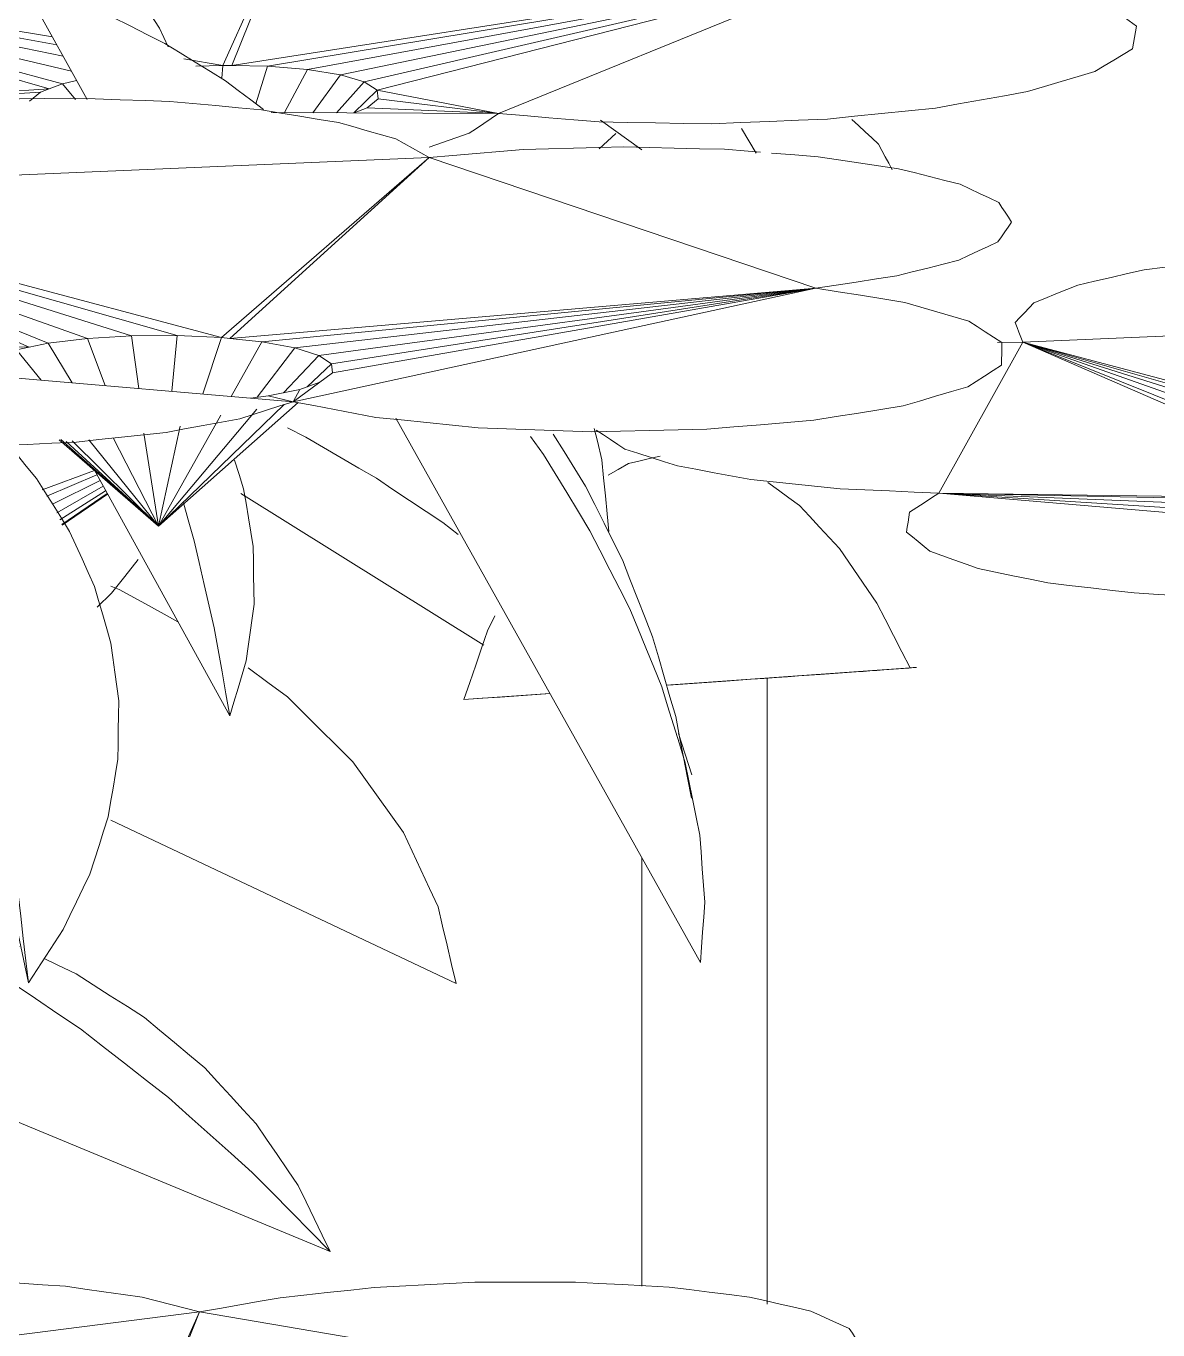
# Model space of a CAD drawing. Header units: metres. Extents: x 10.2 to 20.8, y -0.2 to 6.6.
# Drawn here: x 15.1026 to 15.1568, y 2.4695 to 2.5319 of the extents above; entities that cross this region are included whole.
import ezdxf

# ---------------------------------------------------------------- set-up
doc = ezdxf.new("R2010")
doc.units = ezdxf.units.M
for name, color, linetype, lineweight in [('Importações nas famílias', 250, 'Continuous', 5), ('Luminárias', 7, 'Continuous', 5), ('Vegetação', 7, 'Continuous', 5)]:
    doc.layers.add(name, color=color, linetype=linetype, lineweight=lineweight)

# ---------------------------------------------------------------- blocks, each defined once
blk = doc.blocks.new('Planta_pergolado_12200 - plantas pergolado_skp_Component_12-V4773-Corte 3')
at = {"layer": 'Importações nas famílias'}
blk.add_line((15.130094, 2.52742), (15.132075, 2.525995), dxfattribs=at)
at = {"layer": 'Importações nas famílias', "flags": 128}
for points in [[(15.143422, 2.526279), (15.143102, 2.526574), (15.142782, 2.526869), (15.142462, 2.527164), (15.142142, 2.527459)], [(15.136851, 2.527024), (15.137199, 2.526435), (15.137548, 2.525845)], [(15.144062, 2.525049), (15.143902, 2.525357), (15.143742, 2.525664), (15.143582, 2.525972), (15.143422, 2.526279)]]:
    blk.add_lwpolyline(points, dxfattribs=at)
blk = doc.blocks.new('Planta_pergolado_12200 - plantas pergolado_skp_Component_12-V4775-Corte 3')
at = {"layer": 'Importações nas famílias'}
for p, q in [((15.115092, 2.512677), (15.115974, 2.51223)), ((15.112853, 2.509532), (15.124509, 2.502269)), ((15.122537, 2.508141), (15.123277, 2.507577))]:
    blk.add_line(p, q, dxfattribs=at)
at = {"layer": 'Importações nas famílias', "flags": 128}
for points in [[(15.115974, 2.51223), (15.116819, 2.511738), (15.117663, 2.511246), (15.118507, 2.510755), (15.119351, 2.510263)], [(15.119351, 2.510263), (15.120147, 2.509732), (15.120944, 2.509202), (15.12174, 2.508671), (15.122537, 2.508141)], [(15.134471, 2.496062), (15.134148, 2.497049), (15.133825, 2.498036)]]:
    blk.add_lwpolyline(points, dxfattribs=at)
blk = doc.blocks.new('Planta_pergolado_12200 - plantas pergolado_skp_Component_12-V4777-Corte 3')
at = {"layer": 'Importações nas famílias'}
for p, q in [((15.125033, 2.503666), (15.124683, 2.502956)), ((15.133239, 2.50035), (15.144926, 2.501181)), ((15.123539, 2.49966), (15.127672, 2.499954)), ((15.127039, 2.499907), (15.127674, 2.499952))]:
    blk.add_line(p, q, dxfattribs=at)
at = {"layer": 'Importações nas famílias', "flags": 128}
for points in [[(15.132951, 2.511323), (15.132443, 2.511205), (15.131936, 2.511086), (15.131429, 2.510968)], [(15.131429, 2.510968), (15.130945, 2.510688), (15.130461, 2.510408)], [(15.13963, 2.50896), (15.139124, 2.509326), (15.138619, 2.509693), (15.138113, 2.510059)], [(15.141553, 2.506896), (15.141072, 2.507412), (15.140591, 2.507928), (15.14011, 2.508444), (15.13963, 2.50896)], [(15.143332, 2.504282), (15.142888, 2.504936), (15.142443, 2.505589), (15.141998, 2.506242), (15.141553, 2.506896)], [(15.144926, 2.501181), (15.144528, 2.501956), (15.144129, 2.502732), (15.143731, 2.503507), (15.143332, 2.504282)], [(15.124683, 2.502956), (15.124397, 2.502132), (15.124111, 2.501308), (15.123825, 2.500484), (15.123539, 2.49966)], [(15.144608, 2.501153), (15.144738, 2.501163), (15.144869, 2.501172), (15.145, 2.501182), (15.145131, 2.501192)], [(15.145238, 2.501201), (15.14516, 2.501196), (15.145082, 2.501191), (15.145004, 2.501186), (15.144926, 2.501181)], [(15.145131, 2.501192), (15.145158, 2.501194), (15.145184, 2.501196), (15.145211, 2.501199), (15.145238, 2.501201)], [(15.136102, 2.500547), (15.136709, 2.50059), (15.137317, 2.500633), (15.137924, 2.500676), (15.138532, 2.500719)], [(15.138532, 2.500719), (15.139054, 2.500756), (15.139575, 2.500794), (15.140097, 2.500831), (15.140619, 2.500868)], [(15.140619, 2.500868), (15.141049, 2.500898), (15.141479, 2.500929), (15.141909, 2.500959), (15.142339, 2.50099)], [(15.142339, 2.50099), (15.142672, 2.501014), (15.143006, 2.501038), (15.14334, 2.501062), (15.143673, 2.501086)], [(15.143673, 2.501086), (15.143907, 2.501102), (15.14414, 2.501119), (15.144374, 2.501136), (15.144608, 2.501153)], [(15.133355, 2.500353), (15.134042, 2.500402), (15.134729, 2.50045), (15.135415, 2.500499), (15.136102, 2.500547)], [(15.123539, 2.49966), (15.124414, 2.499722), (15.125289, 2.499784), (15.126164, 2.499845), (15.127039, 2.499907)]]:
    blk.add_lwpolyline(points, dxfattribs=at)
blk = doc.blocks.new('Planta_pergolado_12200 - plantas pergolado_skp_Component_17-V4779-Corte 3')
at = {"layer": 'Importações nas famílias'}
for p, q in [((15.168902, 2.521188), (15.169614, 2.5212)), ((15.186822, 2.518355), (15.150326, 2.516784)), ((15.176873, 2.509723), (15.186822, 2.518355)), ((15.186822, 2.518355), (15.17726, 2.509683)), ((15.205353, 2.512091), (15.186822, 2.518355)), ((15.1463, 2.50955), (15.150326, 2.516784)), ((15.14911, 2.516776), (15.150326, 2.516784)), ((15.172546, 2.509805), (15.150326, 2.516784)), ((15.150326, 2.516784), (15.17474, 2.50982)), ((15.17044, 2.50968), (15.150326, 2.516784)), ((15.168565, 2.509453), (15.150326, 2.516784)), ((15.167656, 2.509266), (15.150326, 2.516784)), ((15.150326, 2.516784), (15.176873, 2.509723)), ((15.17726, 2.509683), (15.205353, 2.512091)), ((15.178798, 2.509522), (15.205353, 2.512091)), ((15.205353, 2.512091), (15.180309, 2.50665)), ((15.180384, 2.50923), (15.205353, 2.512091)), ((15.181524, 2.508867), (15.205353, 2.512091)), ((15.18214, 2.508458), (15.205353, 2.512091)), ((15.18219, 2.508031), (15.205353, 2.512091)), ((15.1463, 2.50955), (15.165475, 2.508346)), ((15.1463, 2.50955), (15.165995, 2.508763)), ((15.1463, 2.50955), (15.167049, 2.509141)), ((15.1463, 2.50955), (15.167656, 2.509266)), ((15.1463, 2.50955), (15.180309, 2.50665)), ((15.167656, 2.509266), (15.168565, 2.509453)), ((15.168565, 2.509453), (15.17044, 2.50968)), ((15.169711, 2.507554), (15.168565, 2.509453)), ((15.17044, 2.50968), (15.172546, 2.509805)), ((15.171298, 2.507418), (15.17044, 2.50968)), ((15.172546, 2.509805), (15.17474, 2.50982)), ((15.172908, 2.507281), (15.172546, 2.509805)), ((15.17448, 2.507147), (15.17474, 2.50982)), ((15.17474, 2.50982), (15.176873, 2.509723)), ((15.175968, 2.50702), (15.176873, 2.509723)), ((15.176873, 2.509723), (15.17726, 2.509683)), ((15.17726, 2.509683), (15.178798, 2.509522)), ((15.177331, 2.506904), (15.178798, 2.509522)), ((15.178798, 2.509522), (15.180384, 2.50923)), ((15.165475, 2.508346), (15.165995, 2.508763)), ((15.165995, 2.508763), (15.167049, 2.509141)), ((15.166942, 2.50779), (15.165995, 2.508763)), ((15.167049, 2.509141), (15.167656, 2.509266)), ((15.167049, 2.509141), (15.168224, 2.50768)), ((15.17857, 2.50686), (15.180384, 2.50923)), ((15.179844, 2.507077), (15.181524, 2.508867)), ((15.180384, 2.50923), (15.181524, 2.508867)), ((15.181524, 2.508867), (15.18214, 2.508458)), ((15.165525, 2.507919), (15.165475, 2.508346)), ((15.180972, 2.507364), (15.18214, 2.508458)), ((15.18214, 2.508458), (15.18219, 2.508031)), ((15.180309, 2.50665), (15.18219, 2.508031)), ((15.180617, 2.507236), (15.181576, 2.50758)), ((15.178272, 2.506824), (15.179101, 2.506924)), ((15.179101, 2.506924), (15.180617, 2.507236)), ((15.180309, 2.50665), (15.179101, 2.506924)), ((15.180617, 2.507236), (15.180309, 2.50665)), ((15.173851, 2.500693), (15.180533, 2.506607)), ((15.173851, 2.500693), (15.179864, 2.506509)), ((15.173851, 2.500693), (15.178564, 2.506287)), ((15.173851, 2.500693), (15.176838, 2.506008)), ((15.173851, 2.500693), (15.173147, 2.505149)), ((15.174882, 2.505472), (15.173851, 2.500693)), ((15.169091, 2.504823), (15.173851, 2.500693)), ((15.173851, 2.500693), (15.169167, 2.504834)), ((15.169415, 2.504746), (15.173851, 2.500693)), ((15.169702, 2.504768), (15.173851, 2.500693)), ((15.173851, 2.500693), (15.170506, 2.504829)), ((15.173851, 2.500693), (15.171683, 2.504919))]:
    blk.add_line(p, q, dxfattribs=at)
at = {"layer": 'Importações nas famílias', "flags": 128}
for points in [[(15.164761, 2.521117), (15.165975, 2.521138), (15.167188, 2.521158), (15.168401, 2.521179)], [(15.169614, 2.5212), (15.17081, 2.521158), (15.172005, 2.521117), (15.173201, 2.521076), (15.174396, 2.521035)], [(15.156148, 2.520249), (15.157153, 2.520385), (15.158158, 2.520521), (15.159163, 2.520657), (15.160168, 2.520793)], [(15.160168, 2.520793), (15.161317, 2.520874), (15.162465, 2.520955), (15.163613, 2.521036), (15.164761, 2.521117)], [(15.174396, 2.521035), (15.175493, 2.520934), (15.176589, 2.520834), (15.177685, 2.520734), (15.178782, 2.520633)], [(15.178782, 2.520633), (15.179704, 2.520481), (15.180626, 2.520328), (15.181549, 2.520176), (15.182471, 2.520023)], [(15.152975, 2.519523), (15.153768, 2.519705), (15.154561, 2.519886), (15.155355, 2.520068), (15.156148, 2.520249)], [(15.182471, 2.520023), (15.183157, 2.519829), (15.183843, 2.519635), (15.184528, 2.51944), (15.185214, 2.519246)], [(15.150864, 2.518663), (15.151392, 2.518878), (15.151919, 2.519093), (15.152447, 2.519308), (15.152975, 2.519523)], [(15.185214, 2.519246), (15.185616, 2.519023), (15.186018, 2.5188), (15.18642, 2.518577), (15.186822, 2.518355)], [(15.186822, 2.518355), (15.187948, 2.518447), (15.189074, 2.51854), (15.190199, 2.518632), (15.191325, 2.518725)], [(15.191325, 2.518725), (15.192532, 2.518758), (15.193739, 2.518791), (15.194945, 2.518824), (15.196152, 2.518857)], [(15.196152, 2.518857), (15.197358, 2.518828), (15.198564, 2.518799), (15.199769, 2.51877), (15.200975, 2.518741)], [(15.200975, 2.518741), (15.202097, 2.518652), (15.20322, 2.518563), (15.204342, 2.518474), (15.205465, 2.518385)], [(15.149961, 2.517729), (15.150187, 2.517963), (15.150413, 2.518196), (15.150638, 2.51843), (15.150864, 2.518663)], [(15.205465, 2.518385), (15.206427, 2.518242), (15.20739, 2.518099), (15.208353, 2.517957), (15.209315, 2.517814)], [(15.150326, 2.516784), (15.150235, 2.51702), (15.150143, 2.517257), (15.150052, 2.517493), (15.149961, 2.517729)], [(15.209315, 2.517814), (15.210053, 2.517627), (15.21079, 2.51744), (15.211527, 2.517253), (15.212265, 2.517066)], [(15.212265, 2.517066), (15.212726, 2.516848), (15.213188, 2.516629), (15.21365, 2.516411), (15.214111, 2.516193)], [(15.214111, 2.516193), (15.214266, 2.515958), (15.214421, 2.515723), (15.214575, 2.515488), (15.21473, 2.515253)], [(15.21473, 2.515253), (15.214567, 2.515018), (15.214404, 2.514783), (15.214241, 2.514547), (15.214078, 2.514312)], [(15.214078, 2.514312), (15.213608, 2.514092), (15.213139, 2.513872), (15.212669, 2.513652), (15.2122, 2.513432)], [(15.2122, 2.513432), (15.211456, 2.513243), (15.210712, 2.513054), (15.209968, 2.512864), (15.209224, 2.512675)], [(15.131256, 2.511662), (15.130915, 2.511888), (15.130573, 2.512115), (15.130232, 2.512342), (15.12989, 2.512569)], [(15.209224, 2.512675), (15.208256, 2.512529), (15.207288, 2.512383), (15.206321, 2.512237), (15.205353, 2.512091)], [(15.205353, 2.512091), (15.206419, 2.511921), (15.207486, 2.51175), (15.208553, 2.51158), (15.209619, 2.51141)], [(15.133785, 2.510857), (15.133152, 2.511058), (15.13252, 2.511259), (15.131888, 2.51146), (15.131256, 2.511662)], [(15.209619, 2.51141), (15.210384, 2.511186), (15.211148, 2.510962), (15.211913, 2.510738), (15.212677, 2.510514)], [(15.137303, 2.51021), (15.136423, 2.510371), (15.135544, 2.510533), (15.134664, 2.510695), (15.133785, 2.510857)], [(15.141572, 2.509764), (15.140505, 2.509875), (15.139437, 2.509987), (15.13837, 2.510098), (15.137303, 2.51021)], [(15.212677, 2.510514), (15.213074, 2.510256), (15.213471, 2.509998), (15.213868, 2.50974), (15.214265, 2.509481)], [(15.1463, 2.50955), (15.145118, 2.509604), (15.143936, 2.509657), (15.142754, 2.509711), (15.141572, 2.509764)], [(15.144902, 2.508639), (15.145251, 2.508866), (15.145601, 2.509094), (15.145951, 2.509322), (15.1463, 2.50955)], [(15.214265, 2.509481), (15.214261, 2.509211), (15.214257, 2.508941), (15.214253, 2.50867), (15.214248, 2.5084)], [(15.144757, 2.50769), (15.144794, 2.507927), (15.14483, 2.508164), (15.144866, 2.508401), (15.144902, 2.508639)], [(15.214248, 2.5084), (15.213843, 2.50814), (15.213438, 2.507881), (15.213033, 2.507621), (15.212627, 2.507362)], [(15.145877, 2.50677), (15.145597, 2.507), (15.145317, 2.50723), (15.145037, 2.50746), (15.144757, 2.50769)], [(15.212627, 2.507362), (15.211856, 2.507135), (15.211084, 2.506909), (15.210313, 2.506682), (15.209541, 2.506456)], [(15.148184, 2.50594), (15.147608, 2.506147), (15.147031, 2.506355), (15.146454, 2.506562), (15.145877, 2.50677)], [(15.180309, 2.50665), (15.179669, 2.506447), (15.17903, 2.506243), (15.178391, 2.50604), (15.177751, 2.505837)], [(15.184256, 2.505899), (15.183269, 2.506087), (15.182282, 2.506274), (15.181295, 2.506462), (15.180309, 2.50665)], [(15.209541, 2.506456), (15.208469, 2.506282), (15.207397, 2.506108), (15.206325, 2.505934), (15.205253, 2.50576)], [(15.151522, 2.505257), (15.150688, 2.505428), (15.149853, 2.505598), (15.149019, 2.505769), (15.148184, 2.50594)], [(15.177751, 2.505837), (15.176866, 2.505672), (15.175981, 2.505508), (15.175095, 2.505343), (15.17421, 2.505178)], [(15.189163, 2.505405), (15.187936, 2.505529), (15.18671, 2.505652), (15.185483, 2.505775), (15.184256, 2.505899)], [(15.205253, 2.50576), (15.203972, 2.505653), (15.202692, 2.505546), (15.201411, 2.505439), (15.20013, 2.505332)], [(15.155663, 2.504768), (15.154628, 2.50489), (15.153593, 2.505013), (15.152557, 2.505135), (15.151522, 2.505257)], [(15.17421, 2.505178), (15.173138, 2.505063), (15.172067, 2.504948), (15.170996, 2.504834), (15.169925, 2.504719)], [(15.194609, 2.505211), (15.193248, 2.505259), (15.191886, 2.505308), (15.190524, 2.505357), (15.189163, 2.505405)], [(15.20013, 2.505332), (15.19875, 2.505302), (15.19737, 2.505272), (15.195989, 2.505241), (15.194609, 2.505211)], [(15.160324, 2.504506), (15.159159, 2.504572), (15.157994, 2.504637), (15.156828, 2.504703), (15.155663, 2.504768)], [(15.165189, 2.504489), (15.163973, 2.504494), (15.162756, 2.504498), (15.16154, 2.504502), (15.160324, 2.504506)], [(15.169925, 2.504719), (15.168741, 2.504661), (15.167557, 2.504604), (15.166373, 2.504547), (15.165189, 2.504489)]]:
    blk.add_lwpolyline(points, dxfattribs=at)
blk = doc.blocks.new('Planta_pergolado_12200 - plantas pergolado_skp_Component_16-V4780-Corte 3')
for name in ['Planta_pergolado_12200 - plantas pergolado_skp_Component_12-V4773-Corte 3', 'Planta_pergolado_12200 - plantas pergolado_skp_Component_17-V4779-Corte 3', 'Planta_pergolado_12200 - plantas pergolado_skp_Component_12-V4775-Corte 3', 'Planta_pergolado_12200 - plantas pergolado_skp_Component_12-V4777-Corte 3']:
    blk.add_blockref(name, (0, 0))
blk = doc.blocks.new('Planta_pergolado_12200 - plantas pergolado_skp_Component_12-V4774-Corte 3')
at = {"layer": 'Importações nas famílias'}
blk.add_line((15.170427, 2.521131), (15.167135, 2.527065), dxfattribs=at)
at = {"layer": 'Importações nas famílias', "flags": 128}
for points in [[(15.168396, 2.527675), (15.168081, 2.527523), (15.167765, 2.52737), (15.16745, 2.527217), (15.167135, 2.527065)], [(15.169621, 2.527872), (15.169315, 2.527823), (15.169008, 2.527774), (15.168702, 2.527725), (15.168396, 2.527675)], [(15.170795, 2.527654), (15.170502, 2.527709), (15.170208, 2.527763), (15.169914, 2.527818), (15.169621, 2.527872)], [(15.171907, 2.527022), (15.171629, 2.52718), (15.171351, 2.527338), (15.171073, 2.527496), (15.170795, 2.527654)], [(15.167135, 2.527065), (15.168055, 2.526673), (15.168975, 2.526282), (15.169895, 2.52589), (15.170815, 2.525498)], [(15.172943, 2.525984), (15.172684, 2.526243), (15.172425, 2.526503), (15.172166, 2.526762), (15.171907, 2.527022)], [(15.173892, 2.524551), (15.173654, 2.524909), (15.173417, 2.525267), (15.17318, 2.525625), (15.172943, 2.525984)], [(15.170815, 2.525498), (15.171649, 2.525075), (15.172483, 2.524651), (15.173317, 2.524228), (15.174151, 2.523804)], [(15.174317, 2.523645), (15.174105, 2.524098), (15.173892, 2.524551)], [(15.174151, 2.523804), (15.174879, 2.523359), (15.175607, 2.522914), (15.176335, 2.522468), (15.177063, 2.522023)], [(15.177063, 2.522023), (15.177669, 2.521566), (15.178274, 2.521109), (15.17888, 2.520652)]]:
    blk.add_lwpolyline(points, dxfattribs=at)
blk = doc.blocks.new('Planta_pergolado_12200 - plantas pergolado_skp_Component_12-V4783-Corte 3')
at = {"layer": 'Importações nas famílias'}
blk.add_line((15.102677, 2.486087), (15.097308, 2.511437), dxfattribs=at)
at = {"layer": 'Importações nas famílias', "flags": 128}
for points in [[(15.09868, 2.511437), (15.098685, 2.511414), (15.09884, 2.510734), (15.098995, 2.510053), (15.099149, 2.509372)], [(15.103066, 2.510249), (15.102576, 2.510847), (15.102086, 2.511444)], [(15.104652, 2.507722), (15.104255, 2.508354), (15.103859, 2.508985), (15.103462, 2.509617), (15.103066, 2.510249)], [(15.099149, 2.509372), (15.099308, 2.508574), (15.099466, 2.507776), (15.099625, 2.506978), (15.099784, 2.50618)], [(15.105846, 2.505084), (15.105547, 2.505744), (15.105249, 2.506403), (15.10495, 2.507062), (15.104652, 2.507722)], [(15.099784, 2.50618), (15.099942, 2.505283), (15.100101, 2.504386), (15.10026, 2.50349), (15.100419, 2.502593)], [(15.106634, 2.502367), (15.106437, 2.503046), (15.10624, 2.503726), (15.106043, 2.504405), (15.105846, 2.505084)], [(15.100419, 2.502593), (15.100574, 2.501619), (15.100729, 2.500645), (15.100885, 2.499671), (15.10104, 2.498697)], [(15.107007, 2.499599), (15.106914, 2.500291), (15.106821, 2.500983), (15.106727, 2.501675), (15.106634, 2.502367)], [(15.106963, 2.496812), (15.106974, 2.497509), (15.106985, 2.498206), (15.106996, 2.498902), (15.107007, 2.499599)], [(15.10104, 2.498697), (15.101188, 2.497668), (15.101336, 2.49664), (15.101484, 2.495611), (15.101633, 2.494582)], [(15.1065, 2.494037), (15.106615, 2.494731), (15.106731, 2.495425), (15.106847, 2.496118), (15.106963, 2.496812)], [(15.101633, 2.494582), (15.10177, 2.493523), (15.101908, 2.492464), (15.102045, 2.491405), (15.102183, 2.490346)], [(15.105624, 2.491304), (15.105843, 2.491987), (15.106062, 2.492671), (15.106281, 2.493354), (15.1065, 2.494037)], [(15.104345, 2.488644), (15.104665, 2.489309), (15.104985, 2.489974), (15.105304, 2.490639), (15.105624, 2.491304)], [(15.102183, 2.490346), (15.102306, 2.489281), (15.10243, 2.488216), (15.102554, 2.487151), (15.102677, 2.486087)], [(15.102677, 2.486087), (15.103094, 2.486726), (15.103511, 2.487365), (15.103928, 2.488005), (15.104345, 2.488644)]]:
    blk.add_lwpolyline(points, dxfattribs=at)
blk = doc.blocks.new('Planta_pergolado_12200 - plantas pergolado_skp_Component_12-V4778-Corte 3')
at = {"layer": 'Importações nas famílias'}
for p, q in [((15.199818, 2.47979), (15.185226, 2.505861)), ((15.191669, 2.504989), (15.192295, 2.504119))]:
    blk.add_line(p, q, dxfattribs=at)
at = {"layer": 'Importações nas famílias', "flags": 128}
for points in [[(15.194315, 2.5026), (15.193798, 2.503431), (15.193281, 2.504262), (15.192764, 2.505093)], [(15.192295, 2.504119), (15.192852, 2.503206), (15.19341, 2.502293), (15.193968, 2.50138), (15.194526, 2.500467)], [(15.196082, 2.499072), (15.19564, 2.499954), (15.195199, 2.500836), (15.194757, 2.501718), (15.194315, 2.5026)], [(15.194526, 2.500467), (15.195002, 2.499533), (15.195478, 2.498599), (15.195954, 2.497665), (15.19643, 2.496731)], [(15.197526, 2.495379), (15.197165, 2.496303), (15.196804, 2.497226), (15.196443, 2.498149), (15.196082, 2.499072)], [(15.19643, 2.496731), (15.196814, 2.495797), (15.197197, 2.494863), (15.197581, 2.49393), (15.197964, 2.492996)], [(15.198632, 2.491562), (15.198355, 2.492516), (15.198079, 2.49347), (15.197802, 2.494425), (15.197526, 2.495379)], [(15.197964, 2.492996), (15.198246, 2.492085), (15.198528, 2.491174), (15.19881, 2.490263), (15.199091, 2.489352)], [(15.199388, 2.487662), (15.199199, 2.488637), (15.19901, 2.489612), (15.198821, 2.490587), (15.198632, 2.491562)], [(15.199091, 2.489352), (15.199265, 2.488484), (15.199438, 2.487617), (15.199612, 2.48675), (15.199785, 2.485882)], [(15.199785, 2.485882), (15.199846, 2.485079), (15.199907, 2.484276), (15.199968, 2.483473), (15.200029, 2.48267)], [(15.200029, 2.48267), (15.199977, 2.48195), (15.199924, 2.48123), (15.199871, 2.48051), (15.199818, 2.47979)]]:
    blk.add_lwpolyline(points, dxfattribs=at)
blk = doc.blocks.new('Planta_pergolado_12200 - plantas pergolado_skp_Component_17-V4785-Corte 3')
at = {"layer": 'Importações nas famílias'}
for p, q in [((15.121886, 2.525638), (15.085389, 2.524068)), ((15.111936, 2.517007), (15.121886, 2.525638)), ((15.121886, 2.525638), (15.112323, 2.516966)), ((15.140416, 2.519375), (15.121886, 2.525638)), ((15.10761, 2.517088), (15.085389, 2.524068)), ((15.085389, 2.524068), (15.109804, 2.517103)), ((15.105503, 2.516963), (15.085389, 2.524068)), ((15.103628, 2.516737), (15.085389, 2.524068)), ((15.102719, 2.516549), (15.085389, 2.524068)), ((15.085389, 2.524068), (15.111936, 2.517007)), ((15.112323, 2.516966), (15.140416, 2.519375)), ((15.113861, 2.516806), (15.140416, 2.519375)), ((15.140416, 2.519375), (15.115372, 2.513933)), ((15.115447, 2.516514), (15.140416, 2.519375)), ((15.116588, 2.516151), (15.140416, 2.519375)), ((15.117204, 2.515742), (15.140416, 2.519375)), ((15.117254, 2.515314), (15.140416, 2.519375)), ((15.081363, 2.516834), (15.102719, 2.516549)), ((15.081363, 2.516834), (15.115372, 2.513933)), ((15.103628, 2.516737), (15.105503, 2.516963)), ((15.105503, 2.516963), (15.10761, 2.517088)), ((15.106362, 2.514702), (15.105503, 2.516963)), ((15.10761, 2.517088), (15.109804, 2.517103)), ((15.107971, 2.514564), (15.10761, 2.517088)), ((15.109543, 2.51443), (15.109804, 2.517103)), ((15.109804, 2.517103), (15.111936, 2.517007)), ((15.111031, 2.514303), (15.111936, 2.517007)), ((15.111936, 2.517007), (15.112323, 2.516966)), ((15.112323, 2.516966), (15.113861, 2.516806)), ((15.112394, 2.514187), (15.113861, 2.516806)), ((15.113861, 2.516806), (15.115447, 2.516514)), ((15.102112, 2.516424), (15.102719, 2.516549)), ((15.102112, 2.516424), (15.103288, 2.514964)), ((15.102719, 2.516549), (15.103628, 2.516737)), ((15.104774, 2.514837), (15.103628, 2.516737)), ((15.113633, 2.514143), (15.115447, 2.516514)), ((15.115447, 2.516514), (15.116588, 2.516151)), ((15.114907, 2.51436), (15.116588, 2.516151)), ((15.116035, 2.514647), (15.117204, 2.515742)), ((15.116588, 2.516151), (15.117204, 2.515742)), ((15.117204, 2.515742), (15.117254, 2.515314)), ((15.115372, 2.513933), (15.117254, 2.515314)), ((15.114164, 2.514207), (15.11568, 2.51452)), ((15.11568, 2.51452), (15.115372, 2.513933)), ((15.11568, 2.51452), (15.11664, 2.514864)), ((15.108914, 2.507976), (15.115596, 2.513891)), ((15.108914, 2.507976), (15.114927, 2.513792)), ((15.113335, 2.514107), (15.114164, 2.514207)), ((15.115372, 2.513933), (15.114164, 2.514207)), ((15.108914, 2.507976), (15.113627, 2.51357)), ((15.108914, 2.507976), (15.111902, 2.513292)), ((15.108914, 2.507976), (15.10821, 2.512433)), ((15.109945, 2.512755), (15.108914, 2.507976)), ((15.104155, 2.512107), (15.108914, 2.507976)), ((15.108914, 2.507976), (15.10423, 2.512117)), ((15.104478, 2.512029), (15.108914, 2.507976)), ((15.104766, 2.512051), (15.108914, 2.507976)), ((15.108914, 2.507976), (15.105569, 2.512113)), ((15.108914, 2.507976), (15.106746, 2.512202))]:
    blk.add_line(p, q, dxfattribs=at)
at = {"layer": 'Importações nas famílias', "flags": 128}
for points in [[(15.099825, 2.528401), (15.101038, 2.528421), (15.102251, 2.528442), (15.103464, 2.528462), (15.104678, 2.528483)], [(15.104678, 2.528483), (15.105873, 2.528442), (15.107069, 2.528401), (15.108264, 2.528359), (15.10946, 2.528318)], [(15.10946, 2.528318), (15.110556, 2.528218), (15.111652, 2.528117), (15.112749, 2.528017), (15.113845, 2.527917)], [(15.113845, 2.527917), (15.114767, 2.527764), (15.11569, 2.527612), (15.116612, 2.527459), (15.117534, 2.527307)], [(15.117534, 2.527307), (15.11822, 2.527112), (15.118906, 2.526918), (15.119591, 2.526724), (15.120277, 2.526529)], [(15.120277, 2.526529), (15.120679, 2.526307), (15.121081, 2.526084), (15.121484, 2.525861), (15.121886, 2.525638)], [(15.121886, 2.525638), (15.123011, 2.525731), (15.124137, 2.525823), (15.125263, 2.525916), (15.126388, 2.526008)], [(15.126388, 2.526008), (15.127595, 2.526041), (15.128802, 2.526074), (15.130009, 2.526107), (15.131215, 2.52614)], [(15.131215, 2.52614), (15.132421, 2.526111), (15.133627, 2.526082), (15.134833, 2.526053), (15.136038, 2.526024)], [(15.136038, 2.526024), (15.137161, 2.525935), (15.137762, 2.525887)], [(15.138283, 2.525846), (15.139405, 2.525757), (15.140528, 2.525668)], [(15.140528, 2.525668), (15.141491, 2.525526), (15.142453, 2.525383), (15.143416, 2.52524), (15.144379, 2.525097)], [(15.144379, 2.525097), (15.145116, 2.52491), (15.145853, 2.524723), (15.14659, 2.524536), (15.147328, 2.524349)], [(15.147328, 2.524349), (15.147789, 2.524131), (15.148251, 2.523913), (15.148713, 2.523694), (15.149175, 2.523476)], [(15.149175, 2.523476), (15.149329, 2.523241), (15.149484, 2.523006), (15.149638, 2.522772), (15.149793, 2.522537)], [(15.149793, 2.522537), (15.14963, 2.522301), (15.149467, 2.522066), (15.149304, 2.521831), (15.149141, 2.521595)], [(15.149141, 2.521595), (15.148672, 2.521375), (15.148202, 2.521155), (15.147733, 2.520936), (15.147263, 2.520716)], [(15.147263, 2.520716), (15.146519, 2.520526), (15.145775, 2.520337), (15.145031, 2.520148), (15.144287, 2.519958)], [(15.144287, 2.519958), (15.143319, 2.519812), (15.142352, 2.519666), (15.141384, 2.519521), (15.140416, 2.519375)], [(15.140416, 2.519375), (15.141483, 2.519204), (15.142549, 2.519034), (15.143616, 2.518863), (15.144682, 2.518693)], [(15.144682, 2.518693), (15.145447, 2.518469), (15.146211, 2.518245), (15.146976, 2.518021), (15.14774, 2.517797)], [(15.14774, 2.517797), (15.148137, 2.517539), (15.148534, 2.517281), (15.148932, 2.517023), (15.149329, 2.516765)], [(15.149329, 2.516765), (15.149324, 2.516494), (15.14932, 2.516224), (15.149316, 2.515954), (15.149312, 2.515683)], [(15.149312, 2.515683), (15.148906, 2.515424), (15.148501, 2.515164), (15.148096, 2.514905), (15.147691, 2.514645)], [(15.147691, 2.514645), (15.146919, 2.514419), (15.146148, 2.514192), (15.145376, 2.513966), (15.144604, 2.513739)], [(15.115372, 2.513933), (15.114733, 2.51373), (15.114093, 2.513527), (15.113454, 2.513324), (15.112815, 2.51312)], [(15.119319, 2.513182), (15.118333, 2.51337), (15.117346, 2.513558), (15.116359, 2.513746), (15.115372, 2.513933)], [(15.144604, 2.513739), (15.143532, 2.513565), (15.14246, 2.513391), (15.141388, 2.513217), (15.140316, 2.513043)], [(15.112815, 2.51312), (15.111929, 2.512956), (15.111044, 2.512791), (15.110158, 2.512626), (15.109273, 2.512462)], [(15.124226, 2.512689), (15.122999, 2.512812), (15.121773, 2.512935), (15.120546, 2.513059), (15.119319, 2.513182)], [(15.109273, 2.512462), (15.108202, 2.512347), (15.10713, 2.512232), (15.106059, 2.512117), (15.104988, 2.512002)], [(15.129672, 2.512494), (15.128311, 2.512543), (15.126949, 2.512591), (15.125588, 2.51264), (15.124226, 2.512689)], [(15.135193, 2.512616), (15.133813, 2.512585), (15.132433, 2.512555), (15.131053, 2.512525), (15.129672, 2.512494)], [(15.140316, 2.513043), (15.139036, 2.512936), (15.137755, 2.512829), (15.136474, 2.512723), (15.135193, 2.512616)], [(15.104988, 2.512002), (15.103804, 2.511945), (15.10262, 2.511887), (15.101436, 2.51183), (15.100252, 2.511773)]]:
    blk.add_lwpolyline(points, dxfattribs=at)
blk = doc.blocks.new('Planta_pergolado_12200 - plantas pergolado_skp_Component_16-V4786-Corte 3')
for name, p in [('Planta_pergolado_12200 - plantas pergolado_skp_Component_12-V4774-Corte 3', (-0.064937, 0.007283)), ('Planta_pergolado_12200 - plantas pergolado_skp_Component_17-V4785-Corte 3', (0, 0)), ('Planta_pergolado_12200 - plantas pergolado_skp_Component_12-V4778-Corte 3', (-0.064937, 0.007283)), ('Planta_pergolado_12200 - plantas pergolado_skp_Component_12-V4783-Corte 3', (0, 0))]:
    blk.add_blockref(name, p)
blk = doc.blocks.new('Planta_pergolado_12200 - plantas pergolado_skp_Component_12-V4803-Corte 3')
at = {"layer": 'Importações nas famílias'}
blk.add_line((15.11233, 2.49888), (15.105839, 2.510645), dxfattribs=at)
at = {"layer": 'Importações nas famílias', "flags": 128}
for points in [[(15.112991, 2.509757), (15.112774, 2.510443), (15.112556, 2.51113)], [(15.113449, 2.506991), (15.113335, 2.507683), (15.11322, 2.508374), (15.113106, 2.509065), (15.112991, 2.509757)], [(15.110107, 2.509093), (15.110338, 2.508281), (15.110625, 2.50727)], [(15.110625, 2.50727), (15.110865, 2.506225), (15.111105, 2.505181), (15.111345, 2.504137), (15.111585, 2.503092)], [(15.113492, 2.504236), (15.113481, 2.504925), (15.11347, 2.505614), (15.11346, 2.506302), (15.113449, 2.506991)], [(15.113117, 2.501522), (15.113211, 2.502201), (15.113304, 2.502879), (15.113398, 2.503558), (15.113492, 2.504236)], [(15.111585, 2.503092), (15.111771, 2.502039), (15.111957, 2.500986), (15.112144, 2.499933), (15.11233, 2.49888)], [(15.11233, 2.49888), (15.112527, 2.49954), (15.112723, 2.500201), (15.11292, 2.500862), (15.113117, 2.501522)]]:
    blk.add_lwpolyline(points, dxfattribs=at)
blk = doc.blocks.new('Planta_pergolado_12200 - plantas pergolado_skp_Component_12-V4805-Corte 3')
at = {"layer": 'Importações nas famílias', "flags": 128}
for points in [[(15.129791, 2.512649), (15.129941, 2.512039), (15.13016, 2.511146)], [(15.13016, 2.511146), (15.130243, 2.510286), (15.130326, 2.509427), (15.130409, 2.508567), (15.130492, 2.507707)]]:
    blk.add_lwpolyline(points, dxfattribs=at)
blk = doc.blocks.new('Planta_pergolado_12200 - plantas pergolado_skp_Component_17-V4806-Corte 3')
at = {"layer": 'Importações nas famílias'}
for p, q in [((15.111998, 2.530043), (15.116058, 2.539141)), ((15.116058, 2.539141), (15.112427, 2.530035)), ((15.104341, 2.530486), (15.08277, 2.534932)), ((15.08277, 2.534932), (15.104039, 2.531031)), ((15.104736, 2.529774), (15.08277, 2.534932)), ((15.104305, 2.529167), (15.08277, 2.534932)), ((15.103672, 2.528924), (15.08277, 2.534932)), ((15.08277, 2.534932), (15.103828, 2.53141)), ((15.112427, 2.530035), (15.142286, 2.534697)), ((15.114129, 2.530001), (15.142286, 2.534697)), ((15.116052, 2.529848), (15.142286, 2.534697)), ((15.117636, 2.529596), (15.142286, 2.534697)), ((15.118773, 2.529261), (15.142286, 2.534697)), ((15.119386, 2.528866), (15.142286, 2.534697)), ((15.142286, 2.534697), (15.125208, 2.527741)), ((15.110126, 2.530356), (15.111998, 2.530043)), ((15.110706, 2.530002), (15.111998, 2.530043)), ((15.111952, 2.529434), (15.111998, 2.530043)), ((15.111998, 2.530043), (15.112427, 2.530035)), ((15.112427, 2.530035), (15.114129, 2.530001)), ((15.113568, 2.528196), (15.114129, 2.530001)), ((15.114129, 2.530001), (15.116052, 2.529848)), ((15.104305, 2.529167), (15.104985, 2.529325)), ((15.114955, 2.527781), (15.116052, 2.529848)), ((15.116052, 2.529848), (15.117636, 2.529596)), ((15.116311, 2.527776), (15.117636, 2.529596)), ((15.117636, 2.529596), (15.118773, 2.529261)), ((15.088425, 2.527886), (15.103672, 2.528924)), ((15.088425, 2.527886), (15.10325, 2.528761)), ((15.102727, 2.52833), (15.10325, 2.528761)), ((15.10325, 2.528761), (15.103672, 2.528924)), ((15.103672, 2.528924), (15.104305, 2.529167)), ((15.104938, 2.528419), (15.104305, 2.529167)), ((15.117443, 2.527772), (15.118773, 2.529261)), ((15.118273, 2.527768), (15.119386, 2.528866)), ((15.118773, 2.529261), (15.119386, 2.528866)), ((15.125208, 2.527741), (15.119386, 2.528866)), ((15.119433, 2.528438), (15.119386, 2.528866)), ((15.118911, 2.528007), (15.119433, 2.528438)), ((15.119433, 2.528438), (15.125208, 2.527741)), ((15.114314, 2.527784), (15.125208, 2.527741)), ((15.118289, 2.527768), (15.118911, 2.528007)), ((15.118911, 2.528007), (15.125208, 2.527741))]:
    blk.add_line(p, q, dxfattribs=at)
at = {"layer": 'Importações nas famílias', "flags": 128}
for points in [[(15.154369, 2.532934), (15.154722, 2.532682), (15.155075, 2.53243), (15.155428, 2.532177), (15.155781, 2.531925)], [(15.155781, 2.531925), (15.155731, 2.531653), (15.155681, 2.53138), (15.155632, 2.531108), (15.155582, 2.530835)], [(15.155582, 2.530835), (15.155133, 2.530566), (15.154685, 2.530297), (15.154236, 2.530028), (15.153788, 2.529759)], [(15.153788, 2.529759), (15.152979, 2.529516), (15.152171, 2.529273), (15.151362, 2.52903), (15.150553, 2.528787)], [(15.150553, 2.528787), (15.149453, 2.528591), (15.148353, 2.528396), (15.147253, 2.5282), (15.146153, 2.528004)], [(15.125208, 2.527741), (15.124857, 2.527503), (15.124506, 2.527266), (15.124155, 2.527028), (15.123804, 2.526791)], [(15.130025, 2.527338), (15.128821, 2.527439), (15.127616, 2.527539), (15.126412, 2.52764), (15.125208, 2.527741)], [(15.140965, 2.527475), (15.139582, 2.527418), (15.138198, 2.527361), (15.136815, 2.527304), (15.135431, 2.527247)], [(15.146153, 2.528004), (15.144856, 2.527872), (15.143559, 2.527739), (15.142262, 2.527607), (15.140965, 2.527475)], [(15.135431, 2.527247), (15.13408, 2.527269), (15.132728, 2.527292), (15.131376, 2.527315), (15.130025, 2.527338)], [(15.123804, 2.526791), (15.123164, 2.526571), (15.122523, 2.526351), (15.121883, 2.52613)]]:
    blk.add_lwpolyline(points, dxfattribs=at)
blk = doc.blocks.new('Planta_pergolado_12200 - plantas pergolado_skp_Component_16-V4807-Corte 3')
for name in ['Planta_pergolado_12200 - plantas pergolado_skp_Component_17-V4806-Corte 3', 'Planta_pergolado_12200 - plantas pergolado_skp_Component_12-V4805-Corte 3', 'Planta_pergolado_12200 - plantas pergolado_skp_Component_12-V4803-Corte 3']:
    blk.add_blockref(name, (0, 0))
blk = doc.blocks.new('Planta_pergolado_12200 - plantas pergolado_skp_Component_17-V4826-Corte 3')
at = {"layer": 'Importações nas famílias'}
for p, q in [((15.110872, 2.470324), (15.077584, 2.466115)), ((15.106812, 2.461226), (15.110872, 2.470324)), ((15.110872, 2.470324), (15.107241, 2.461217)), ((15.1371, 2.465879), (15.110872, 2.470324))]:
    blk.add_line(p, q, dxfattribs=at)
at = {"layer": 'Importações nas famílias', "flags": 128}
for points in [[(15.100071, 2.471843), (15.101166, 2.47177), (15.102261, 2.471697), (15.103357, 2.471625), (15.104452, 2.471552)], [(15.104452, 2.471552), (15.105373, 2.471422), (15.106294, 2.471293), (15.107215, 2.471163), (15.108136, 2.471034)], [(15.114745, 2.471007), (15.115871, 2.471129), (15.116997, 2.47125), (15.118123, 2.471372), (15.119249, 2.471493)], [(15.119249, 2.471493), (15.120455, 2.471557), (15.121662, 2.471621), (15.122868, 2.471684), (15.124075, 2.471748)], [(15.124075, 2.471748), (15.12528, 2.471749), (15.126485, 2.471751), (15.12769, 2.471753), (15.128895, 2.471754)], [(15.128895, 2.471754), (15.130016, 2.471693), (15.131137, 2.471633), (15.132259, 2.471572), (15.13338, 2.471511)], [(15.13338, 2.471511), (15.134341, 2.471392), (15.135303, 2.471274), (15.136264, 2.471155), (15.137225, 2.471036)], [(15.108136, 2.471034), (15.10882, 2.470856), (15.109504, 2.470679), (15.110188, 2.470501), (15.110872, 2.470324)], [(15.110872, 2.470324), (15.11184, 2.470495), (15.112809, 2.470665), (15.113777, 2.470836), (15.114745, 2.471007)], [(15.137225, 2.471036), (15.137961, 2.470867), (15.138697, 2.470699), (15.139433, 2.47053), (15.140168, 2.470361)], [(15.140168, 2.470361), (15.140628, 2.470154), (15.141088, 2.469946), (15.141549, 2.469739), (15.142009, 2.469532)], [(15.142009, 2.469532), (15.142162, 2.4693), (15.142315, 2.469069), (15.142468, 2.468837), (15.142621, 2.468605)]]:
    blk.add_lwpolyline(points, dxfattribs=at)
blk = doc.blocks.new('Planta_pergolado_12200 - plantas pergolado_skp_Component_16-V4827-Corte 3')
blk.add_blockref('Planta_pergolado_12200 - plantas pergolado_skp_Component_17-V4826-Corte 3', (0, 0))
blk = doc.blocks.new('Planta_pergolado_12200 - plantas pergolado_skp_Component_12-V4871-Corte 3')
at = {"layer": 'Importações nas famílias'}
for p, q in [((15.102237, 2.48783), (15.101329, 2.488268)), ((15.117136, 2.473213), (15.082793, 2.487469))]:
    blk.add_line(p, q, dxfattribs=at)
at = {"layer": 'Importações nas famílias', "flags": 128}
for points in [[(15.0905, 2.491905), (15.09138, 2.49159), (15.092376, 2.491235)], [(15.092376, 2.491235), (15.093423, 2.490742), (15.094471, 2.49025), (15.095518, 2.489757), (15.096566, 2.489265)], [(15.097383, 2.489663), (15.096328, 2.489918), (15.095274, 2.490174), (15.09422, 2.490429)], [(15.101329, 2.488268), (15.100343, 2.488617), (15.099356, 2.488965), (15.098369, 2.489314), (15.097383, 2.489663)], [(15.096566, 2.489265), (15.09764, 2.488648), (15.098715, 2.48803), (15.09979, 2.487412), (15.100864, 2.486795)], [(15.104961, 2.486517), (15.104053, 2.486955), (15.103437, 2.487252)], [(15.100864, 2.486795), (15.101941, 2.486067), (15.103017, 2.485338), (15.104094, 2.48461), (15.10517, 2.483882)], [(15.108238, 2.484428), (15.107419, 2.48495), (15.1066, 2.485473), (15.105781, 2.485995), (15.104961, 2.486517)], [(15.111124, 2.482025), (15.110403, 2.482626), (15.109681, 2.483227), (15.10896, 2.483827), (15.108238, 2.484428)], [(15.10517, 2.483882), (15.106223, 2.48306), (15.107276, 2.482238), (15.10833, 2.481417), (15.109383, 2.480595)], [(15.113586, 2.479335), (15.112971, 2.480007), (15.112355, 2.48068), (15.11174, 2.481353), (15.111124, 2.482025)], [(15.109383, 2.480595), (15.110388, 2.479699), (15.111393, 2.478803), (15.112398, 2.477907), (15.113403, 2.477011)], [(15.115598, 2.476386), (15.115095, 2.477124), (15.114592, 2.477861), (15.114089, 2.478598), (15.113586, 2.479335)], [(15.113403, 2.477011), (15.114336, 2.476061), (15.11527, 2.475112), (15.116203, 2.474163), (15.117136, 2.473213)], [(15.117136, 2.473213), (15.116752, 2.474007), (15.116367, 2.4748), (15.115983, 2.475593), (15.115598, 2.476386)]]:
    blk.add_lwpolyline(points, dxfattribs=at)
blk = doc.blocks.new('Planta_pergolado_12200 - plantas pergolado_skp_Component_12-V4873-Corte 3')
at = {"layer": 'Importações nas famílias'}
for p, q in [((15.106622, 2.505103), (15.107032, 2.504938)), ((15.100403, 2.496826), (15.098728, 2.497618)), ((15.123168, 2.486053), (15.106622, 2.493883))]:
    blk.add_line(p, q, dxfattribs=at)
at = {"layer": 'Importações nas famílias', "flags": 128}
for points in [[(15.107032, 2.504938), (15.108108, 2.504345), (15.109184, 2.503752), (15.109842, 2.50339)], [(15.113215, 2.501179), (15.114155, 2.500485), (15.115095, 2.499791)], [(15.115095, 2.499791), (15.115877, 2.499012), (15.116659, 2.498234), (15.117441, 2.497455), (15.118223, 2.496676)], [(15.118223, 2.496676), (15.118829, 2.49583), (15.119435, 2.494985), (15.120041, 2.49414), (15.120647, 2.493294)], [(15.120647, 2.493294), (15.121062, 2.492402), (15.121477, 2.49151), (15.121893, 2.490618), (15.122308, 2.489726)], [(15.122308, 2.489726), (15.122523, 2.488807), (15.122738, 2.487889), (15.122953, 2.486971), (15.123168, 2.486053)]]:
    blk.add_lwpolyline(points, dxfattribs=at)
blk = doc.blocks.new('Planta_pergolado_12200 - plantas pergolado_skp_Component_17-V4874-Corte 3')
at = {"layer": 'Importações nas famílias'}
for p, q in [((15.130831, 2.526775), (15.130033, 2.526045)), ((15.105844, 2.510635), (15.103334, 2.509713)), ((15.103553, 2.50941), (15.105961, 2.510424)), ((15.103859, 2.509034), (15.106111, 2.510151)), ((15.106259, 2.509883), (15.104032, 2.508603)), ((15.106377, 2.50967), (15.104184, 2.508266)), ((15.104284, 2.508047), (15.106453, 2.509533)), ((15.1043, 2.508011), (15.106465, 2.50951)), ((15.106657, 2.504762), (15.105979, 2.504087))]:
    blk.add_line(p, q, dxfattribs=at)
at = {"layer": 'Importações nas famílias', "flags": 128}
blk.add_lwpolyline([(15.10794, 2.506366), (15.107298, 2.505564), (15.106657, 2.504762)], dxfattribs=at)
blk = doc.blocks.new('Planta_pergolado_12200 - plantas pergolado_skp_Component_16-V4875-Corte 3')
for name in ['Planta_pergolado_12200 - plantas pergolado_skp_Component_17-V4874-Corte 3', 'Planta_pergolado_12200 - plantas pergolado_skp_Component_12-V4873-Corte 3', 'Planta_pergolado_12200 - plantas pergolado_skp_Component_12-V4871-Corte 3']:
    blk.add_blockref(name, (0, 0))
blk = doc.blocks.new('Planta_pergolado_12200 - plantas pergolado_skp_-V4876-Corte 3')
blk.add_blockref('Planta_pergolado_12200 - plantas pergolado_skp_Component_16-V4875-Corte 3', (0, 0))
blk = doc.blocks.new('Planta_pergolado_12200 - plantas pergolado_skp_-V4877-Corte 3')
for name in ['Planta_pergolado_12200 - plantas pergolado_skp_Component_16-V4807-Corte 3', 'Planta_pergolado_12200 - plantas pergolado_skp_Component_16-V4786-Corte 3', 'Planta_pergolado_12200 - plantas pergolado_skp_Component_16-V4780-Corte 3', 'Planta_pergolado_12200 - plantas pergolado_skp_-V4876-Corte 3', 'Planta_pergolado_12200 - plantas pergolado_skp_Component_16-V4827-Corte 3']:
    blk.add_blockref(name, (0, 0))
blk = doc.blocks.new('Planta_pergolado_12200 - plantas pergolado_skp_-V5113-Corte 3')
blk.add_blockref('Planta_pergolado_12200 - plantas pergolado_skp_-V4877-Corte 3', (0, 0))
blk = doc.blocks.new('Planta_pergolado_12200 - Planta_pergolado_12200-V5114-Corte 3')
blk.add_blockref('Planta_pergolado_12200 - plantas pergolado_skp_-V5113-Corte 3', (0, 0))
blk = doc.blocks.new('MIRAMAR C - MIRAMAR C-3132907-Corte 3')
at = {"layer": 'Luminárias', "color": 250}
for p, q in [((15.138077, 2.470698), (15.138077, 2.500694)), ((15.132077, 2.492085), (15.132077, 2.471552))]:
    blk.add_line(p, q, dxfattribs=at)

msp = doc.modelspace()

# ---------------------------------------------------------------- block references
at = {"layer": 'Luminárias', "color": 250}
msp.add_blockref('MIRAMAR C - MIRAMAR C-3132907-Corte 3', (0, 0), dxfattribs=at)
at = {"layer": 'Vegetação', "color": 250}
msp.add_blockref('Planta_pergolado_12200 - Planta_pergolado_12200-V5114-Corte 3', (0, 0), dxfattribs=at)

doc.saveas('drawing.dxf')
